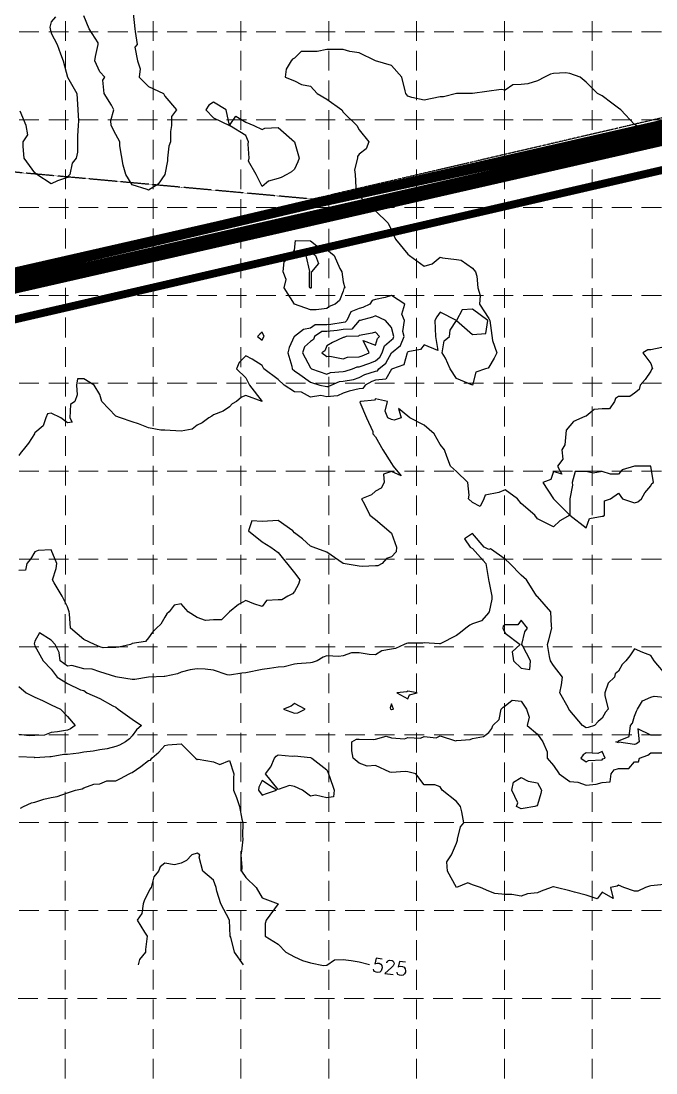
# Model space of a CAD drawing. Header units: inches. Extents: x 8135 to 11700, y -938 to 4760.
# Drawn here: x 9251 to 9893, y 147 to 1211 of the extents above; entities that cross this region are included whole.
import ezdxf
from ezdxf.enums import TextEntityAlignment as Align

# ---------------------------------------------------------------- set-up
doc = ezdxf.new("R2010")
doc.units = ezdxf.units.IN
doc.header["$MEASUREMENT"] = 0
for name, pattern in [('DASHED', [0.75, 0.5, -0.25]), ('DASHED2', [0.375, 0.25, -0.125]), ('DOT2', [0.125, 0, -0.125]), ('HIDDEN', [0.375, 0.25, -0.125]), ('HIDDEN2', [0.1875, 0.125, -0.0625])]:
    doc.linetypes.add(name, pattern=pattern)
for name, color, linetype in [('EC', 35, 'DASHED'), ('EXCAVATION-LIMITS-W&M', 3, 'DOT2'), ('FINAL-REMEDIATION-2-27-07', 31, 'HIDDEN2'), ('GRID', 254, 'HIDDEN'), ('HATCH-1', 150, 'DASHED2'), ('LIMITS OF DISTURBANCE', 1, 'HIDDEN'), ('PRO-SILT FENCE', 8, 'DASHED2')]:
    doc.layers.add(name, color=color, linetype=linetype)
doc.styles.add('Style-simple', font='simple.shx')

msp = doc.modelspace()

# ---------------------------------------------------------------- linework, layer by layer
at = {"layer": 'EC', "color": 35, "linetype": 'Continuous', "flags": 128}
for points, elevation in [([(9285.8, 1215.5), (9281.4, 1210.5), (9280, 1204.9), (9280.3, 1203.4), (9281.4, 1199), (9287.3, 1187.4), (9290.7, 1178), (9293.6, 1170.9), (9297.7, 1154.4), (9307.4, 1137.9), (9308.4, 1121.4), (9309, 1110.4), (9308.7, 1105.4), (9308, 1095.1), (9308, 1078.6), (9306.6, 1072.4), (9302.7, 1067.4), (9300.3, 1055.9), (9299, 1054.5), (9297.7, 1052.8), (9287.6, 1049.6), (9281.4, 1046.5), (9266.8, 1055.9), (9264.9, 1057.7), (9254.1, 1072.4), (9253.1, 1084.4), (9253.1, 1088.9), (9257.7, 1096.2), (9256.1, 1105.4), (9249.9, 1120.2)], 529), ([(9364.2, 1219.2), (9366, 1203.4), (9366.3, 1200.6), (9368.2, 1187.4), (9366.1, 1184.7), (9368.6, 1170.9), (9371.3, 1162.9), (9370.4, 1154.4), (9379.7, 1145), (9395.1, 1137.9), (9396.2, 1135.2), (9408, 1121.4), (9403, 1114.7), (9403, 1105.4), (9402.1, 1099.5), (9402.1, 1088.9), (9400.3, 1084.8), (9398.9, 1072.4), (9398.9, 1069.7), (9396.2, 1055.9), (9389.5, 1046.1), (9379.7, 1040.2), (9378.4, 1040.7), (9363.4, 1045.5), (9357, 1055.9), (9354, 1065.3), (9350.9, 1085), (9350.7, 1088.9), (9346.9, 1096.4), (9342, 1105.4), (9341.8, 1110.5), (9344.8, 1121.4), (9342.3, 1126.1), (9335, 1137.9), (9333.5, 1151.5), (9335.5, 1154.4), (9330.7, 1159.9), (9325.5, 1170.9), (9326.2, 1175.4), (9328.8, 1187.4), (9328.8, 1189.2), (9319.9, 1203.4), (9314.2, 1216.6)], 529), ([(9895.3, 1098.2), (9888.2, 1100.4), (9873.2, 1105.4), (9871.7, 1106.7), (9857.9, 1121.4), (9855.4, 1123.1), (9848.8, 1128), (9838.9, 1135.6), (9834, 1137.9), (9822.7, 1149.5), (9816.5, 1154.4), (9806.2, 1158.3), (9801.6, 1159), (9789.7, 1158.3), (9786.7, 1157.4), (9780.4, 1154.4), (9773.4, 1150.6), (9763.7, 1147.6), (9756.9, 1147.2), (9748.3, 1146.6), (9740.7, 1141.2), (9736.5, 1142), (9707.7, 1137.9), (9691.4, 1137.9), (9678.2, 1134.6), (9674.9, 1134.6), (9658.7, 1131.3), (9646.3, 1133.8), (9642.2, 1135.2), (9640.3, 1137.9), (9639.4, 1140.7), (9636, 1154.4), (9625.7, 1166.2), (9609.4, 1170.9), (9592.9, 1179.2), (9583.6, 1180.3), (9576.7, 1182.5), (9560.2, 1182.5), (9550.5, 1180.5), (9534.2, 1180.5), (9527.4, 1173.7), (9525.6, 1172.7), (9524.1, 1170.9), (9519.2, 1162.7), (9518, 1154.4), (9527.4, 1150.7), (9534.6, 1147.1), (9543.7, 1145.4), (9550.5, 1137.9), (9560.2, 1132.1), (9575.5, 1121.4), (9576.7, 1119.1), (9590.6, 1105.4), (9592.9, 1101.3), (9602.8, 1088.9), (9600, 1081.8), (9592.9, 1076.5), (9591.3, 1074.1), (9591.4, 1072.4), (9588.3, 1060.6), (9588.9, 1055.9), (9589.7, 1042.7), (9590.1, 1039.4), (9592.9, 1034.6), (9603.4, 1023.4), (9609.4, 1019.3), (9622.4, 1006.9), (9625.7, 999.8), (9629.8, 990.4), (9642.2, 975.2), (9643.8, 973.9), (9658.7, 963.3), (9666.8, 965.7), (9674.9, 972.3), (9677.3, 971.6), (9691.4, 969.8), (9696.1, 969.2), (9707.7, 961.2), (9710.8, 957.4), (9712, 953.2), (9713.2, 941.4), (9715.4, 933.7), (9714.7, 924.9), (9724.2, 910.2), (9725.3, 908.4), (9728, 888.1), (9732.4, 875.4), (9729.7, 870.1), (9724.2, 860.9), (9723.5, 860.1), (9720.9, 859.4), (9711.1, 855.9), (9707.7, 842.9), (9691.4, 849.5), (9685.2, 859.4), (9680.4, 870.1), (9677, 875.4), (9679, 887.8), (9684.5, 891.9), (9685.1, 898.3), (9691.4, 908.4), (9674.9, 916.7), (9671.5, 911.9), (9669.5, 908.4), (9670.2, 891.9), (9672.5, 877.9), (9658.7, 883.7), (9655.2, 878.9), (9642.2, 876.4), (9641.9, 875.7), (9641.5, 875.4), (9638.1, 863.4), (9626.6, 859.4), (9626.4, 858.7), (9625.7, 859), (9619.8, 848.9), (9609.4, 847.8), (9605.7, 846.6), (9599.1, 842.9), (9596.6, 839.3), (9592.9, 839), (9582.7, 836.7), (9576.7, 834.8), (9571, 832.1), (9560.2, 831.1), (9554.1, 832.5), (9543.7, 830.6), (9534.5, 835.7), (9527.4, 836), (9517.2, 842.9), (9510.9, 848.7), (9496.5, 859.4), (9494.7, 862.8), (9484.8, 869), (9478.2, 872.5), (9471.7, 865.7), (9468.9, 859.4), (9478.2, 850.1), (9481.9, 842.9), (9494.7, 826.4), (9478.2, 832.4), (9473.8, 830.8), (9468.7, 826.4), (9464.3, 823.8), (9461.7, 820.9), (9455.2, 816.5), (9445.4, 812.9), (9444, 811.3), (9440.7, 809.9), (9434.1, 804.8), (9428.9, 802.4), (9424, 798.4), (9412.7, 796.3), (9396.2, 797.3), (9392.3, 797.3), (9379.7, 799.7), (9369.7, 803.6), (9363.4, 805.6), (9351.6, 809.9), (9346.9, 811.3), (9332.6, 826.4), (9330.7, 833.5), (9324.7, 842.9), (9314.2, 849.3), (9307.8, 849.3), (9307, 842.9), (9307.6, 833), (9305.2, 826.4), (9300.8, 823.2), (9300.3, 809.9), (9302.4, 805.2), (9297.7, 804.8), (9291.2, 809.9), (9281.4, 814.4), (9277.6, 813.7), (9275.9, 809.9), (9273.2, 801.7), (9264.9, 794.7), (9264.4, 793.9), (9264.3, 793.4), (9258.2, 784), (9252.9, 777.4), (9251, 775.1), (9248.7, 771.6)], 528), ([(9899.2, 880.9), (9888.2, 878.7), (9885.2, 878.4), (9879.9, 875.4), (9888.2, 864.7), (9889.8, 859.4), (9888.9, 858.7), (9888.2, 857.1), (9882.4, 848.7), (9877.2, 842.9), (9876.2, 838.4), (9871.7, 834.7), (9866.8, 831.4), (9855.4, 831.4), (9852.5, 829.3), (9851.3, 826.4), (9846.3, 819), (9838.9, 819), (9830.8, 818.2), (9822.7, 811.3), (9821.4, 811.2), (9810, 806.1), (9802.4, 797.2), (9802, 793.4), (9801.1, 782.3), (9797.9, 777.4), (9799.1, 768), (9793.8, 760.9), (9797.9, 752.7), (9789.7, 755.4), (9787, 747.2), (9778.8, 744.4), (9789.7, 727.9), (9806.2, 711.4), (9795.9, 705.4), (9789.7, 699.4), (9773.4, 707.4), (9770.7, 711.4), (9756.9, 723.2), (9753.3, 727.9), (9740.7, 736.8), (9734.3, 734.3), (9720.5, 731.6), (9719.1, 727.9), (9715.5, 720.1), (9707.7, 724.2), (9703.5, 727.9), (9704.3, 731.4), (9702.9, 744.4), (9691.4, 755.6), (9685.3, 760.9), (9681.6, 770.7), (9679.2, 777.4), (9674.9, 782.7), (9668.8, 793.4), (9658.7, 802.3), (9644.1, 809.9), (9642.2, 811.3), (9632.7, 819.3), (9635.6, 809.9), (9628.3, 807.3), (9625.7, 807.9), (9622.1, 809.9), (9619.2, 816.5), (9621.6, 826.4), (9609.4, 829), (9608.4, 827.5), (9594.6, 826.4), (9593.7, 825.7), (9600.3, 809.9), (9606.9, 795.9), (9606.7, 793.4), (9609.4, 790.6), (9616.8, 777.4), (9625.7, 763.4), (9627.3, 760.9), (9635.6, 751), (9625.7, 755.4), (9617.5, 752.7), (9618.2, 744.4), (9615.1, 738.6), (9609.4, 735.5), (9605.3, 732), (9595.3, 727.9), (9598.4, 722.4), (9603.9, 711.4), (9609.4, 706.8), (9623, 695.4), (9625.7, 693.1), (9630.9, 678.9), (9630.4, 674.2), (9625.7, 669), (9620.7, 667.5), (9616.4, 662.4), (9611.9, 659.9), (9609.4, 659.9), (9596.1, 659.3), (9592.9, 659.8), (9576.7, 662.4), (9560.2, 673.8), (9546.4, 678.9), (9543.7, 679.8), (9535.5, 687.2), (9527.4, 693.3), (9526, 695.4), (9510.9, 705.8), (9494.7, 704.8), (9484.4, 705.4), (9480.9, 695.4), (9494.7, 684.4), (9503.7, 678.9), (9510.9, 673.4), (9527.4, 652.8), (9532.8, 645.9), (9531.7, 641.6), (9527.4, 634.1), (9525.4, 631.5), (9520.8, 629.4), (9514.7, 625.7), (9510.9, 625.7), (9499.3, 624.8), (9494.7, 618.7), (9486.4, 621.4), (9478.2, 624.8), (9470.7, 620.7), (9461.7, 613.4), (9453.5, 605.2), (9445.4, 605.2), (9437.6, 604.7), (9428.9, 607.7), (9419.9, 613.4), (9412.7, 621.4), (9405.7, 620.1), (9400.7, 613.4), (9398.3, 611.3), (9396.2, 607.9), (9392.2, 600.9), (9387.9, 596.9), (9383.8, 592.8), (9379.7, 587), (9376.7, 583.4), (9363.4, 581.3), (9363, 580.9), (9361.6, 580.4), (9349.7, 577.6), (9346.9, 577.4), (9333.9, 577.1), (9330.7, 578), (9325, 580.4), (9314.2, 585.3), (9301, 596.9), (9299.8, 611.3), (9299.5, 613.4), (9297.7, 618.5), (9292.5, 629.4), (9284.5, 642.8), (9282.7, 645.9), (9286.5, 657.2), (9287.1, 662.4), (9281.4, 676.3), (9268.2, 675.6), (9264.9, 674.2), (9260.5, 666.9), (9256.8, 662.4), (9255.4, 655.5), (9248.7, 655.2)], 527), ([(9904.7, 548.4), (9891.5, 563.9), (9888.2, 569.4), (9879.9, 572.2), (9871.7, 576), (9866.8, 568.8), (9862.7, 563.9), (9859.2, 560.1), (9855.4, 553.3), (9852.1, 550.7), (9851.3, 547.4), (9845.1, 541.4), (9841.7, 531.4), (9841.5, 528.8), (9844.8, 514.9), (9842.1, 511.8), (9838.9, 505.7), (9834.9, 502.5), (9831.1, 498.4), (9824.7, 496.3), (9822.7, 496.2), (9819.1, 498.4), (9806.2, 513.6), (9805.1, 514.9), (9804.3, 516.8), (9796.1, 531.4), (9797.8, 539.6), (9798.6, 547.4), (9789.7, 559.3), (9786.5, 563.9), (9785.6, 568.1), (9783.6, 580.4), (9785, 585.1), (9788, 596.9), (9787.5, 599.1), (9786.9, 613.4), (9773.4, 628.9), (9772.8, 629.4), (9771.5, 631.4), (9762.2, 645.9), (9756.9, 650.6), (9745.5, 662.4), (9740.7, 666.9), (9726, 677.1), (9724.2, 676.6), (9719.5, 678.9), (9707.7, 692.7), (9699.5, 687.2), (9705.2, 678.9), (9707.7, 677.4), (9721, 662.4), (9723.9, 646.2), (9723.9, 645.9), (9724.2, 644.6), (9727.3, 629.4), (9727.3, 626.4), (9724.5, 613.4), (9724.3, 613.3), (9724.2, 612.6), (9716.8, 604.2), (9707.7, 601.3), (9704.9, 599.8), (9701, 596.9), (9695.6, 592.6), (9691.4, 589.5), (9674.9, 581), (9674.3, 581.1), (9658.7, 582.2), (9657.4, 581.7), (9642.2, 581.7), (9641, 581.5), (9638.4, 580.4), (9629.6, 576.5), (9625.7, 575.8), (9615.8, 573.9), (9609.4, 570), (9603.1, 570.3), (9592.9, 571.9), (9585.1, 571.9), (9576.7, 568.9), (9572.4, 568.2), (9560.2, 569), (9556.4, 567.7), (9550.3, 563.9), (9545.5, 562.1), (9543.7, 561.8), (9530.3, 560.9), (9527.4, 560.5), (9517, 557.8), (9510.9, 557.3), (9502.4, 556.1), (9494.7, 555.2), (9478.2, 551.6), (9474.2, 551.4), (9461.7, 549.2), (9459.4, 549.7), (9445.4, 554.4), (9437.3, 555.5), (9428.9, 555.7), (9421.8, 554.6), (9412.7, 552.5), (9409.3, 550.8), (9396.2, 548), (9395.7, 547.9), (9379.7, 547.4), (9366, 544.8), (9363.4, 544.8), (9348.4, 547.4), (9346.9, 547.7), (9346.6, 547.8), (9330.7, 552.8), (9322.8, 555.3), (9314.2, 555.8), (9302.3, 559.3), (9297.7, 558.4), (9290.3, 563.9), (9289.5, 572.2), (9285.5, 580.4), (9281.4, 584.9), (9269.6, 592.2), (9264.9, 583.7), (9264.2, 581.2), (9264.6, 580.4), (9264.9, 579.1), (9273.2, 563.9), (9281.4, 555.3), (9287.2, 547.4), (9297.7, 541), (9310.9, 534.6), (9314.2, 534), (9317.5, 531.4), (9330.7, 525.6), (9343.7, 518.2), (9346.9, 517.1), (9349, 514.9), (9363.4, 504.7), (9372.6, 498.4), (9367.7, 494.1), (9363.4, 487.9), (9360.4, 485), (9356.6, 481.9), (9350.5, 478.4), (9346.9, 477.3), (9337.8, 474.7), (9330.7, 473.9), (9323.8, 472.3), (9314.2, 471.6), (9309.2, 470.4), (9297.7, 469.2), (9294.1, 469.1), (9281.4, 466.8), (9280, 466.8), (9264.9, 465.8), (9264.4, 465.9), (9248.7, 466.6)], 526), ([(9248.7, 538), (9256, 531.4), (9264.9, 527.1), (9272.5, 523.8), (9281.4, 519.2), (9290.6, 514.9), (9297.7, 507.4), (9305.6, 498.4), (9300.9, 495.2), (9297.7, 493.7), (9287.7, 492), (9281.4, 491.4), (9274.6, 488.7), (9264.9, 488.4), (9259.1, 487.8), (9248.7, 489.2)], 527), ([(9901.7, 337.4), (9888.2, 336.1), (9886.7, 335.8), (9882.7, 334.4), (9875.1, 330.9), (9871.7, 330.9), (9860.8, 334.4), (9855.4, 336.9), (9853.9, 336), (9847.2, 334.4), (9849.9, 323.4), (9838.9, 329.7), (9833.8, 323.1), (9822.7, 326.8), (9810.8, 329.8), (9806.2, 331.1), (9792.4, 334.4), (9789.7, 335.1), (9788.9, 335.2), (9787.4, 334.4), (9777, 330.7), (9773.4, 329.2), (9763.2, 328.1), (9756.9, 325.6), (9747.4, 327.5), (9740.7, 327.5), (9730.2, 328.4), (9724.2, 330.7), (9715.9, 334.4), (9707.7, 337.1), (9703, 339.1), (9691.4, 334.4), (9682.3, 350.9), (9681.7, 360.6), (9686.5, 367.4), (9691.4, 379.4), (9692.4, 382.5), (9692.4, 383.4), (9695.5, 395.8), (9698.8, 399.9), (9696.8, 410.9), (9695.5, 416.4), (9691.4, 421.4), (9677, 432.9), (9674.9, 436.2), (9669.5, 438.4), (9658.7, 438.4), (9650.4, 449.4), (9642.2, 451.5), (9639.6, 451.9), (9625.7, 450.7), (9623.9, 451.2), (9609.4, 457.9), (9601.2, 457.4), (9592.9, 460.3), (9586.8, 465.4), (9585.6, 472.8), (9585.6, 481.9), (9590.2, 484.7), (9592.9, 484.6), (9607, 484.4), (9609.4, 484.5), (9620.2, 487.5), (9625.7, 486.1), (9639, 485), (9642.2, 486.3), (9654.9, 485.6), (9658.7, 487.4), (9670.9, 486), (9674.9, 487.9), (9690.3, 483), (9691.4, 483.3), (9705.2, 484.4), (9707.7, 485.2), (9718.7, 487.4), (9724.2, 491.3), (9727.3, 495.3), (9728.3, 498.4), (9734.7, 504.4), (9736.7, 514.9), (9738.6, 517), (9740.7, 518.2), (9747.7, 524.2), (9756.9, 522.9), (9762.2, 514.9), (9765, 506.8), (9763.1, 498.4), (9773.4, 489.5), (9778.7, 481.9), (9783.3, 471.9), (9783.3, 465.4), (9789.7, 457.9), (9795.3, 449.4), (9806.2, 441.6), (9814.4, 441.2), (9822.7, 438.2), (9832.7, 439.2), (9838.9, 440.9), (9846.9, 441.4), (9848, 449.4), (9851.1, 453.6), (9855.4, 455), (9866, 455), (9871.7, 461.8), (9875.7, 461.5), (9876.6, 465.4), (9885.2, 468.4), (9888.2, 470.7), (9899.5, 470.6)], 526), ([(9897.8, 488.8), (9888.2, 488.7), (9875.1, 494.9), (9876.4, 481.9), (9873.7, 479.8), (9871.7, 479.1), (9855.8, 481.5), (9855.4, 480.9), (9852.7, 481.9), (9855.1, 482.3), (9855.4, 482.8), (9866.3, 487.4), (9867.6, 498.4), (9869.4, 500.7), (9871.7, 507.8), (9873.7, 512.9), (9874.6, 514.9), (9879.7, 523.4), (9888.2, 527.2), (9891.6, 528), (9904.7, 526.7)], 525), ([(9250.2, 414.8), (9253.3, 416.4), (9261.4, 420), (9264.9, 421), (9273.9, 424), (9281.4, 425.5), (9287.5, 426.7), (9297.7, 430.2), (9299.8, 430.8), (9305.9, 432.9), (9312.8, 434.3), (9314.2, 435.4), (9324.6, 439), (9330.7, 439.3), (9337.7, 442.3), (9346.9, 442.3), (9351.5, 444.9), (9360.1, 449.4), (9362.3, 450.5), (9363.4, 450.9), (9372, 457), (9379.7, 463), (9381.7, 463.5), (9383, 465.4), (9390.1, 471.5), (9396.2, 478.2), (9399.3, 478.8), (9412.7, 480), (9427.4, 465.4), (9428.9, 464.1), (9429.9, 464.4), (9445.4, 461.7), (9451.9, 459), (9461.7, 462.9), (9466, 449.4), (9465.7, 445.4), (9465.7, 432.9), (9469, 425.5), (9471.8, 416.4), (9474.4, 403.6), (9475.2, 399.9), (9474.8, 386.8), (9475.1, 383.4), (9474, 371.4), (9473.2, 367.4), (9474.3, 354.8), (9474, 350.9), (9478.2, 344.7), (9488.7, 334.4), (9494.7, 324.2), (9510.9, 317.9), (9498.7, 301.4), (9497.9, 298.2), (9497.9, 285.4), (9510.9, 277.2), (9518.7, 268.9), (9527.4, 264.4), (9535.5, 260.7), (9543.7, 258.4), (9556.9, 255.7), (9560.2, 255.9), (9567.9, 261.2), (9576.7, 261.5), (9584.8, 260.7), (9592.9, 259.2), (9603.4, 256.7)], 525), ([(9476, 256.2), (9466.9, 268.9), (9463, 284.1), (9462.5, 285.4), (9461.7, 301.4), (9453.1, 317.9), (9449, 330.7), (9448.4, 334.4), (9445.4, 342), (9434.9, 350.9), (9431, 365.3), (9431.7, 367.4), (9428.9, 369.2), (9423.5, 367.4), (9418.1, 361.9), (9412.7, 359.2), (9406.1, 357.5), (9396.2, 359.2), (9391.7, 355.4), (9390, 350.9), (9385.2, 345.4), (9382.4, 334.4), (9381.3, 332.8), (9379.7, 329.7), (9375.6, 322), (9374.3, 317.9), (9373, 308.2), (9368.3, 301.4), (9375.6, 289.4), (9378.6, 285.4), (9376.8, 271.8), (9376.8, 268.9), (9370.8, 261.5), (9369.2, 256.2)], 524)]:
    msp.add_lwpolyline(points, dxfattribs=dict(at, elevation=elevation))
for points, elevation in [([(9445.4, 1129.2), (9440.7, 1126.1), (9437.7, 1121.4), (9445.4, 1113.4), (9461.7, 1105.4), (9468.3, 1115), (9478.2, 1108.8), (9486.4, 1105.4), (9494.7, 1101.6), (9497.4, 1102.7), (9510.9, 1103.5), (9527.4, 1088.9), (9532.3, 1072.4), (9531, 1068.8), (9527.4, 1061.4), (9524.6, 1058.7), (9519.8, 1055.9), (9514, 1052.9), (9510.9, 1051.8), (9501.2, 1049.3), (9494.7, 1043.8), (9488.6, 1055.9), (9481.1, 1069.5), (9481.5, 1072.4), (9480.5, 1086.6), (9480.9, 1088.9), (9478.2, 1095.5), (9461.7, 1105.4), (9458.4, 1121.4)], 529), ([(9550.2, 983.9), (9560.2, 980), (9567.8, 973.9), (9573.4, 960.7), (9575.4, 957.4), (9576.7, 947.4), (9578.4, 941.4), (9577.4, 940.7), (9576.7, 937.9), (9573, 928.5), (9568.8, 924.9), (9562.6, 922.5), (9560.2, 920.4), (9549.4, 919.2), (9543.7, 918.9), (9527.4, 924.9), (9517.2, 941.4), (9519, 949.6), (9516.2, 957.4), (9517, 967.8), (9524.7, 973.9), (9525.4, 976), (9527.4, 979.4), (9528.7, 989.1), (9543.7, 989)], 528), ([(9539.7, 977.9), (9543.7, 977.9), (9548.8, 973.9), (9551.7, 965.9), (9544.9, 957.4), (9544.4, 956.7), (9544.4, 941.4), (9544.2, 940.9), (9543.7, 940.8), (9543, 941.4), (9542.7, 942.4), (9542.7, 957.4), (9543.2, 957.9), (9539.2, 973.9)], 527), ([(9625.7, 933.4), (9619.2, 931.5), (9609.4, 929.4), (9606, 928.4), (9603.6, 924.9), (9596.6, 921.3), (9592.9, 920.4), (9584.4, 917.1), (9580.4, 908.4), (9578.7, 906.4), (9576.7, 906.3), (9564.4, 904.2), (9560.2, 903.8), (9548.4, 903.7), (9543.7, 900.4), (9536.6, 899.1), (9527.4, 892.1), (9527.3, 892.1), (9527.2, 891.9), (9522.1, 880.8), (9520.9, 875.4), (9524.8, 861.9), (9525.3, 859.4), (9527.4, 857.4), (9533, 853.7), (9543.7, 845.8), (9553, 842.9), (9560.2, 841.3), (9561.7, 841.4), (9564.8, 842.9), (9573, 846.6), (9576.7, 846.9), (9587.2, 848.7), (9592.9, 850.5), (9598.7, 853.7), (9609.4, 857.1), (9611.5, 857.3), (9612.7, 859.4), (9619.8, 865.2), (9625.7, 875.4), (9634.7, 882.9), (9638.5, 891.9), (9637.1, 897), (9638.8, 908.4), (9636, 914.6), (9639.1, 924.9)], 529), ([(9707.7, 919.7), (9697.1, 919.1), (9691.4, 908.4), (9707.7, 894.1), (9721.1, 895), (9723, 908.4)], 528), ([(9609.4, 913), (9606.4, 911.5), (9593.9, 908.4), (9593.2, 908.2), (9592.9, 908.1), (9585.5, 899.4), (9576.7, 899), (9570.6, 898), (9560.2, 897), (9555.1, 897), (9547.8, 891.9), (9546.6, 889), (9543.7, 887), (9537.6, 881.6), (9535.7, 875.4), (9543.7, 860.2), (9544.8, 859.4), (9560.2, 854), (9563.9, 855.7), (9576.7, 856.8), (9578.9, 857.1), (9586.2, 859.4), (9591, 861.3), (9592.9, 861.3), (9603.6, 865), (9609.4, 867.4), (9613.9, 871), (9616.4, 875.4), (9618.5, 882.7), (9625.7, 888.6), (9627.5, 890.1), (9628.2, 891.9), (9625.7, 901.3), (9619.5, 908.4)], 530), ([(9494.7, 896.4), (9492.3, 894.3), (9490.2, 891.9), (9494.7, 888.4), (9495.8, 890.8), (9496.9, 891.9)], 528), ([(9609.4, 896.6), (9606, 895.4), (9592.9, 893.1), (9592.4, 892.5), (9579.9, 891.9), (9577.5, 891.1), (9576.7, 891.2), (9566.1, 886), (9560.2, 882.5), (9558.1, 877.5), (9555.1, 875.4), (9560.2, 871.7), (9563.4, 872.2), (9576.7, 869.5), (9581, 871.2), (9592.9, 871.5), (9595.9, 872.5), (9603, 875.4), (9596.9, 887.9), (9609.4, 883.3), (9611.4, 889.9), (9613.7, 891.9)], 531), ([(9888.2, 760.9), (9871.7, 760.9), (9859, 757.2), (9855.4, 752.7), (9847.2, 752.7), (9838.9, 755.4), (9829.6, 753.8), (9822.7, 755.4), (9811.7, 755.4), (9808.5, 744.4), (9808.9, 741.7), (9806.2, 727.9), (9806.2, 711.4), (9822.7, 698.6), (9826.1, 708), (9838.9, 710.4), (9840, 710.3), (9841.3, 711.4), (9841.3, 725.6), (9847.2, 727.9), (9855.4, 733.4), (9859.5, 727.9), (9871.7, 723.8), (9875, 724.6), (9878.7, 727.9), (9882.2, 733.9), (9888.2, 741.1), (9889.1, 743.4), (9890.9, 744.4)], 527), ([(9756.9, 604.9), (9753.5, 600.4), (9740.7, 600.4), (9738.8, 598.8), (9738.4, 596.9), (9740.7, 591.8), (9755.9, 580.4), (9747.9, 573), (9749.3, 563.9), (9756.9, 556.3), (9765.7, 555.2), (9766.4, 563.9), (9758.1, 579.3), (9757.6, 580.4), (9760.5, 593.3), (9763.4, 596.9)], 525), ([(9642.2, 533.3), (9641.2, 532.4), (9631.2, 531.4), (9642.2, 525.4), (9644, 529.6), (9651.6, 531.4)], 525), ([(9527.4, 520.6), (9524.2, 518.1), (9516.4, 514.9), (9527.4, 510.9), (9530.9, 511.3), (9538.3, 514.9)], 525), ([(9625.7, 520.4), (9624.2, 516.4), (9624.7, 514.9), (9625.7, 514.5), (9625.9, 514.6), (9627.7, 514.9)], 525), ([(9527.4, 467.6), (9543.7, 465.9), (9545, 465.4), (9560.2, 453.7), (9561.9, 449.4), (9562.8, 446.8), (9567.6, 432.9), (9567, 426.1), (9560.2, 425.3), (9548.8, 427.8), (9543.7, 427), (9535.5, 432.9), (9527.4, 436.7), (9522.6, 437.7), (9510.9, 433.6), (9498.2, 449.4), (9503.6, 456.6), (9507.2, 465.4), (9508.9, 467.5), (9510.9, 468.6), (9525.3, 467.5)], 526), ([(9838.9, 472.2), (9834.4, 470), (9822.7, 470.9), (9819.5, 468.6), (9817.2, 465.4), (9822.7, 461.7), (9825, 463.1), (9838.9, 463.6), (9839.7, 464.6), (9842, 465.4)], 525), ([(9494.7, 442.8), (9491.6, 435.9), (9491.2, 432.9), (9494.7, 427.8), (9498.3, 429.2), (9509.3, 432.9)], 526), ([(9764.1, 442.2), (9773.4, 440.3), (9777.6, 432.9), (9776.7, 429.5), (9773.4, 418.1), (9772.8, 417), (9770.7, 416.4), (9759, 414.3), (9756.9, 414.1), (9752.1, 416.4), (9753.4, 420), (9747.5, 432.9), (9749, 441), (9756.9, 445.8)], 526)]:
    msp.add_lwpolyline(points, close=True, dxfattribs=dict(at, elevation=elevation))
at = {"layer": 'EXCAVATION-LIMITS-W&M', "flags": 128}
msp.add_lwpolyline([(9041.3, 1759.1), (9109.5, 1482.1, 0.512452), (9260.1, 1421.5), (9656.1, 1672.4), (9998.4, 1798.9), (10191.9, 1827.1), (10452.4, 1948.7), (11093.3, 2446.1), (11191.2, 2162.5), (9973.6, 1130.5), (9545.9, 1031), (8620.6, 1114.8, -0.363359), (8552.6, 1183.1), (8481.2, 2008), (8481.8, 2302.1), (8479.1, 2341.6), (8500.6, 2941.2), (8907.9, 3139.2), (8912, 3253.8), (9234.3, 3057.7), (9245.9, 3030.3), (9277.4, 2993.8), (9308.4, 2975.2), (9434.3, 2920.7), (9366.5, 2702), (9095.1, 2301.5), (9081.8, 2123.2), (9040.3, 1945)], format="xyb", close=True, dxfattribs=at)
at = {"layer": 'FINAL-REMEDIATION-2-27-07', "const_width": 10}
msp.add_lwpolyline([(8408.1, 1478.2), (8575, 1135.4), (8959.7, 888.2), (9550.3, 1027.4), (9974.2, 1119.8), (10863, 1499.2)], dxfattribs=at)
at = {"layer": 'GRID', "color": 252, "linetype": 'HIDDEN', "lineweight": 0, "ltscale": 80}
for p, q in [((9295.5, -488.8), (9296.1, 4663.4)), ((9384.4, -488.8), (9384.4, 4667.1)), ((9473.3, -488.9), (9473.3, 4667.1)), ((9562.2, -488.9), (9562.2, 4667.1)), ((9651, -488.9), (9651, 4667.1)), ((9739.9, -488.9), (9739.9, 4667.1)), ((9828.8, -488.9), (9828.8, 4667.1)), ((8228.8, 1200.3), (11606.7, 1200.3)), ((8228.8, 1111.4), (11606.7, 1111.4)), ((8228.8, 1022.5), (11606.7, 1022.5)), ((8228.8, 933.6), (11606.7, 933.6)), ((8228.8, 844.7), (11606.7, 844.7)), ((8228.8, 755.8), (11606.7, 755.8)), ((8228.8, 666.9), (11606.7, 666.9)), ((8228.8, 578), (11606.7, 578)), ((8228.8, 489.1), (11606.7, 489.1)), ((8228.8, 400.2), (11606.7, 400.2)), ((8228.8, 311.3), (11606.7, 311.3)), ((8227.9, 222.2), (11605.8, 222.2))]:
    msp.add_line(p, q, dxfattribs=at)
at = {"layer": 'HATCH-1', "const_width": 7, "flags": 128}
msp.add_lwpolyline([(8977, 897.4), (9106.2, 1253.3), (9096, 1522.6), (9209.4, 1497.2), (9223.4, 1506.1), (9334.2, 1285.7), (10055.7, 1263.1), (10599.2, 1874.3), (11272.3, 2202.5), (11325.1, 2121.4), (10859.8, 1503.2), (9972.6, 1124.5)], close=True, dxfattribs=at)
at = {"layer": 'LIMITS OF DISTURBANCE', "color": 1, "ltscale": 150, "const_width": 8}
msp.add_lwpolyline([(8372.3, 1464.9), (8518.5, 1123), (8946, 841.7), (9001.5, 855.6), (9023.6, 858.3), (9042.9, 863.9), (9062.2, 869.4), (9081.5, 869.4), (9095.3, 874.9), (9991.7, 1081.7), (10011, 1087.2), (10027.6, 1095.5), (10890.9, 1451.1)], dxfattribs=at)
at = {"layer": 'PRO-SILT FENCE', "color": 200, "const_width": 15}
msp.add_lwpolyline([(8527.5, 1154), (8569.6, 1127), (8957.8, 877.6), (9977.3, 1110.2), (10869.4, 1491), (11341.2, 2117.9), (11341.2, 2171.2)], dxfattribs=at)

# ---------------------------------------------------------------- texts
at = {"layer": 'EC', "color": 35, "style": 'Style-simple'}
msp.add_text('525', height=14, rotation=352.5715, dxfattribs=at).set_placement((9624.1, 254, 525), align=Align.MIDDLE_CENTER)

doc.saveas('drawing.dxf')
